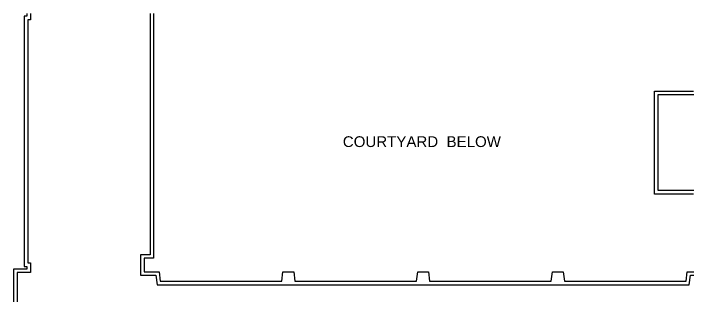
# Model space of a CAD drawing. Extents: x -3175 to 3292, y 161 to 2891.
# Drawn here: x 268 to 1769, y 1020 to 1649 of the extents above; entities that cross this region are included whole.
import ezdxf
from ezdxf.enums import TextEntityAlignment as Align

# ---------------------------------------------------------------- set-up
doc = ezdxf.new("R2010")
doc.units = 0
doc.header["$MEASUREMENT"] = 0
for name, color, linetype in [('A-ANNO-TEXT', 4, 'CONTINUOUS'), ('A-ROOF-LEVL-MED', 3, 'CONTINUOUS'), ('A-ROOF-LEVL-THICK', 5, 'CONTINUOUS')]:
    doc.layers.add(name, color=color, linetype=linetype)
doc.styles.add('ARIAL', font='arial.ttf')

msp = doc.modelspace()

# ---------------------------------------------------------------- linework, layer by layer
at = {"layer": 'A-ROOF-LEVL-MED'}
for points in [[(572.5, 1649.5), (572.5, 1111.5), (551.5, 1111.5), (551.5, 1065.5), (585.4, 1065.5), (588.1, 1044.5), (1772.9, 1044.5), (1775.6, 1065.5), (1793.5, 1065.5), (1793.5, 1089.5), (1802.3, 1089.5), (1802.2, 1250.5), (1790.8, 1250.5), (1790.8, 1254.4), (1703.8, 1254.4), (1703.8, 1468.4), (1790.5, 1468.4), (1790.5, 1476.3), (1802.2, 1476.3), (1802.2, 1633.5), (1795.4, 1633.5), (1795.4, 1670.5)], [(306.5, 1649.5), (306.5, 1635.5), (300.5, 1635.5), (300.5, 1093.5), (306.5, 1093.5), (306.5, 1071.5), (276.5, 1071.5), (276.5, 1052.5), (276.5, 902.5), (276.5, 751.2), (297.3, 745.6), (297.3, 169.5), (585.4, 169.5), (588.1, 190.5), (2972.9, 190.5)]]:
    msp.add_lwpolyline(points, dxfattribs=at)
at = {"layer": 'A-ROOF-LEVL-THICK'}
for points in [[(298.5, 1649.5), (298.5, 1643.5), (292.5, 1643.5), (292.5, 1085.5), (298.5, 1085.5), (298.5, 1079.5), (268.5, 1079.5), (268.5, 1052.5), (268.5, 902.5), (268.5, 745.1), (289.3, 739.5), (289.3, 481.5), (268.3, 478.9)], [(580.5, 1649.5), (580.5, 1103.5), (559.5, 1103.5), (559.5, 1073.5), (592.5, 1073.5), (595.1, 1052.5), (865.9, 1052.5), (868.5, 1073.5), (892.5, 1073.5), (895.1, 1052.5), (1165.9, 1052.5), (1168.5, 1073.5), (1192.5, 1073.5), (1195.1, 1052.5), (1465.9, 1052.5), (1468.5, 1073.5), (1492.5, 1073.5), (1495.1, 1052.5), (1765.9, 1052.5), (1768.5, 1073.5), (1785.5, 1073.5)], [(1782.8, 1246.4), (1695.8, 1246.4), (1695.8, 1476.4), (1782.5, 1476.4)]]:
    msp.add_lwpolyline(points, dxfattribs=at)

# ---------------------------------------------------------------- texts
at = {"layer": 'A-ANNO-TEXT', "style": 'ARIAL'}
msp.add_text('COURTYARD  BELOW', height=24, dxfattribs=at).set_placement((1177.8, 1351.6), align=Align.CENTER)

doc.saveas('drawing.dxf')
